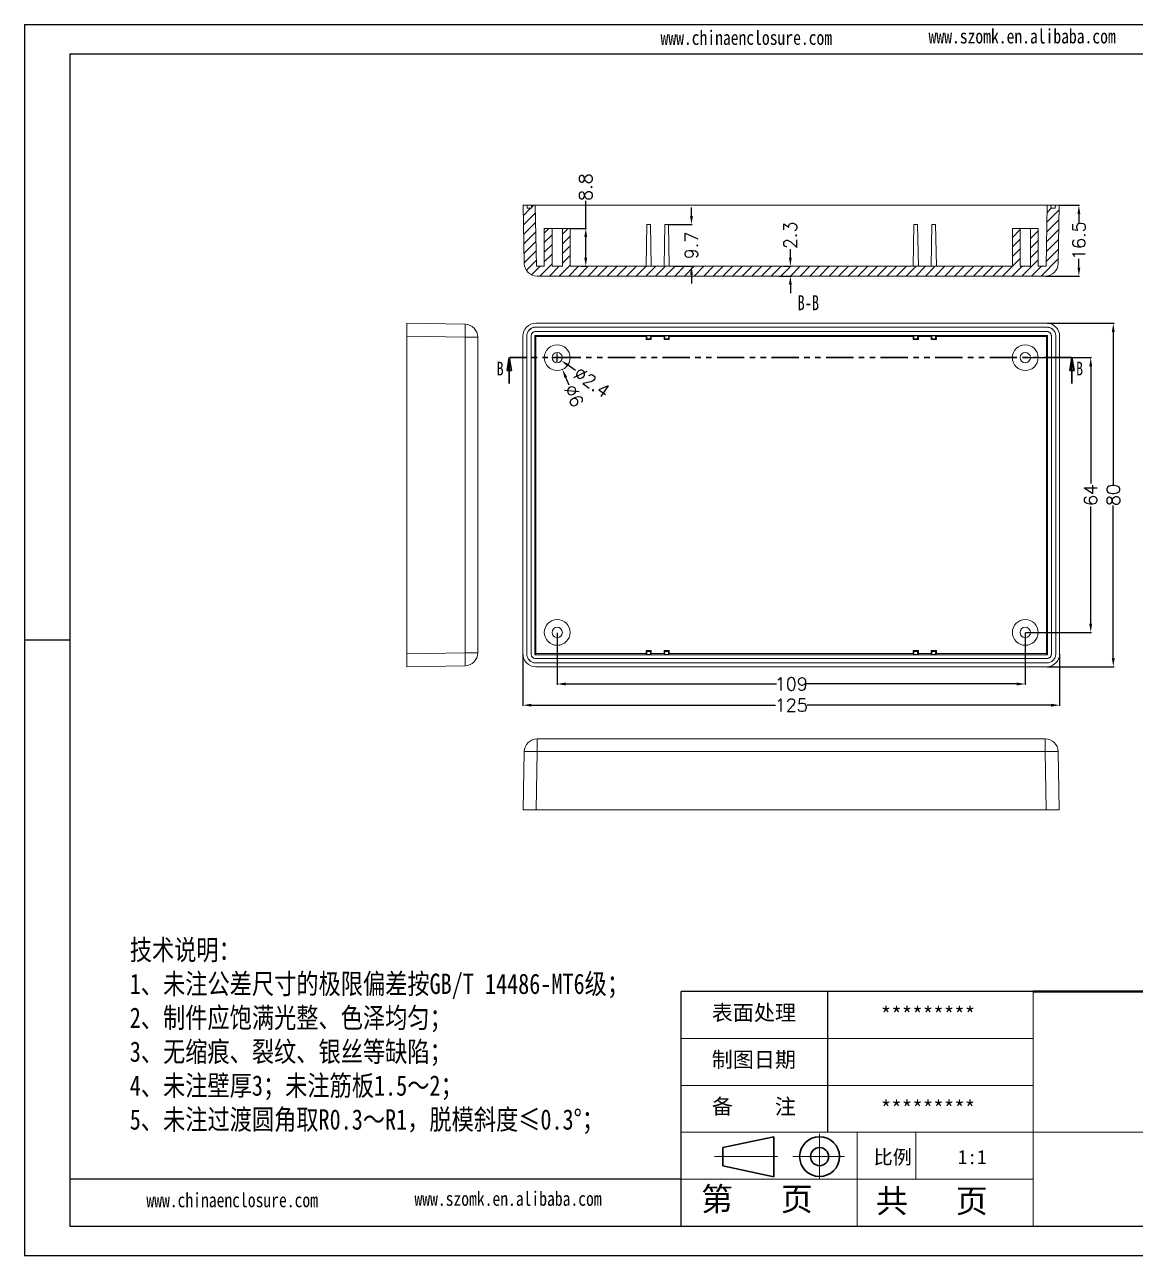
# Model space of a CAD drawing. Header units: inches. Extents: x 1464 to 2346, y 536 to 823.
# Drawn here: x 1463.8 to 1722.5, y 535.9 to 822.7 of the extents above; entities that cross this region are included whole.
import ezdxf

# ---------------------------------------------------------------- set-up
doc = ezdxf.new("R2010")
doc.units = ezdxf.units.IN
doc.linetypes.add('CENTER2', pattern=[28.575, 19.05, -3.175, 3.175, -3.175])
doc.linetypes.add('PHANTOM', pattern=[12.7, 6.35, -1.27, 1.27, -1.27, 1.27, -1.27])
doc.layers.add('文字', color=81, linetype='Continuous')
for name, color, linetype, lineweight in [('粗实线', 7, 'Continuous', 30), ('细实线', 3, 'Continuous', 9), ('细点划线', 2, 'CENTER2', 9)]:
    doc.layers.add(name, color=color, linetype=linetype, lineweight=lineweight)
doc.styles.add('SLDTEXTSTYLE0', font='TXT', dxfattribs={"width": 0.75})
doc.styles.add('SLDTEXTSTYLE3', font='TXT', dxfattribs={"width": 0.7})
doc.styles.get("Standard").update_dxf_attribs({"font": 'txt', "bigfont": 'gbcbig.shx'})
doc.styles.add('宋体', font='', dxfattribs={"width": 0.8, "height": 3.5})
doc.styles.get('宋体').set_extended_font_data('SimSun')
doc.dimstyles.new('3', dxfattribs={"dimtxt": 3, "dimasz": 2, "dimexe": 0.18, "dimexo": 0.0625, "dimgap": 0.2, "dimtad": 0, "dimzin": 12, "dimdsep": 46, "dimtxsty": 'Standard', "dimcen": 1, "dimclrd": 3, "dimclre": 3, "dimadec": 0, "dimazin": 0, "dimtfac": 1, "dimtofl": 0, "dimtmove": 0, "dimatfit": 3, "dimfxl": 0, "dimtolj": 1, "dimtzin": 0, "dimarcsym": 0})

# ---------------------------------------------------------------- blocks, each defined once
blk = doc.blocks.new('_CLOSED')
at = {"color": 0, "linetype": 'ByBlock', "lineweight": -2}
for p, q in [((-1, 0.166667), (0, 0)), ((-1, 0.166667), (-1, -0.166667)), ((0, 0), (-1, -0.166667)), ((0, 0), (-1, 0))]:
    blk.add_line(p, q, dxfattribs=at)
blk = doc.blocks.new('*D59')
at = {"color": 3, "lineweight": -2, "transparency": 16777216}
for p, q in [((1704.81, 780.57), (1709.51, 780.57)), ((1709.33, 778.57), (1709.33, 776.52)), ((1709.33, 766.07), (1709.33, 768.12)), ((1701.57, 764.07), (1709.51, 764.07))]:
    blk.add_line(p, q, dxfattribs=at)
at = {"color": 3, "transparency": 16777216}
for points in [[(1709, 778.57), (1709.66, 778.57), (1709.33, 780.57)], [(1709, 766.07), (1709.66, 766.07), (1709.33, 764.07)]]:
    blk.add_solid(points, dxfattribs=at)
at = {"layer": 'Defpoints', "color": 0, "transparency": 16777216}
for p in [(1704.75, 780.57), (1709.33, 780.57), (1701.51, 764.07)]:
    blk.add_point(p, dxfattribs=at)
at = {"color": 0, "transparency": 16777216, "insert": (1709.33, 772.32), "char_height": 3, "attachment_point": 5, "rotation": 90}
blk.add_mtext('\\A1;16.5', dxfattribs=at)
blk = doc.blocks.new('*D62')
at = {"color": 3, "lineweight": -2, "transparency": 16777216}
for p, q in [((1579.85, 676.01), (1579.85, 663.94)), ((1704.85, 676.01), (1704.85, 663.94)), ((1581.85, 664.12), (1638.65, 664.12)), ((1702.85, 664.12), (1646.05, 664.12))]:
    blk.add_line(p, q, dxfattribs=at)
at = {"color": 3, "transparency": 16777216}
for points in [[(1581.85, 664.45), (1581.85, 663.78), (1579.85, 664.12)], [(1702.85, 664.45), (1702.85, 663.78), (1704.85, 664.12)]]:
    blk.add_solid(points, dxfattribs=at)
at = {"layer": 'Defpoints', "color": 0, "transparency": 16777216}
for p in [(1579.85, 676.07), (1704.85, 676.07), (1704.85, 664.12)]:
    blk.add_point(p, dxfattribs=at)
at = {"color": 0, "transparency": 16777216, "insert": (1642.35, 664.12), "char_height": 3, "attachment_point": 5}
blk.add_mtext('\\A1;125', dxfattribs=at)
blk = doc.blocks.new('*D63')
at = {"color": 3, "lineweight": -2, "transparency": 16777216}
for p, q in [((1587.85, 681.01), (1587.85, 668.88)), ((1696.85, 681.01), (1696.85, 668.88)), ((1589.85, 669.06), (1638.9, 669.06)), ((1694.85, 669.06), (1645.8, 669.06))]:
    blk.add_line(p, q, dxfattribs=at)
at = {"color": 3, "transparency": 16777216}
for points in [[(1589.85, 669.39), (1589.85, 668.72), (1587.85, 669.06)], [(1694.85, 669.39), (1694.85, 668.72), (1696.85, 669.06)]]:
    blk.add_solid(points, dxfattribs=at)
at = {"layer": 'Defpoints', "color": 0, "transparency": 16777216}
for p in [(1587.85, 681.08), (1696.85, 681.08), (1696.85, 669.06)]:
    blk.add_point(p, dxfattribs=at)
at = {"color": 0, "transparency": 16777216, "insert": (1642.35, 669.06), "char_height": 3, "attachment_point": 5}
blk.add_mtext('\\A1;109', dxfattribs=at)
blk = doc.blocks.new('*D64')
at = {"color": 3, "lineweight": -2, "transparency": 16777216}
for p, q in [((1701.91, 753.08), (1717.52, 753.08)), ((1717.34, 751.08), (1717.34, 715.53)), ((1717.34, 675.08), (1717.34, 710.63)), ((1701.91, 673.08), (1717.52, 673.08))]:
    blk.add_line(p, q, dxfattribs=at)
at = {"color": 3, "transparency": 16777216}
for points in [[(1717, 751.08), (1717.67, 751.08), (1717.34, 753.08)], [(1717, 675.08), (1717.67, 675.08), (1717.34, 673.08)]]:
    blk.add_solid(points, dxfattribs=at)
at = {"layer": 'Defpoints', "color": 0, "transparency": 16777216}
for p in [(1701.85, 753.08), (1701.85, 673.08), (1717.34, 673.08)]:
    blk.add_point(p, dxfattribs=at)
at = {"color": 0, "transparency": 16777216, "insert": (1717.34, 713.08), "char_height": 3, "attachment_point": 5, "rotation": 90}
blk.add_mtext('\\A1;80', dxfattribs=at)
blk = doc.blocks.new('*D65')
at = {"color": 3, "lineweight": -2, "transparency": 16777216}
for p, q in [((1696.91, 745.08), (1712.27, 745.08)), ((1712.09, 743.08), (1712.09, 715.78)), ((1712.09, 683.08), (1712.09, 710.38)), ((1696.91, 681.08), (1712.27, 681.08))]:
    blk.add_line(p, q, dxfattribs=at)
at = {"color": 3, "transparency": 16777216}
for points in [[(1711.75, 743.08), (1712.42, 743.08), (1712.09, 745.08)], [(1711.75, 683.08), (1712.42, 683.08), (1712.09, 681.08)]]:
    blk.add_solid(points, dxfattribs=at)
at = {"layer": 'Defpoints', "color": 0, "transparency": 16777216}
for p in [(1696.85, 745.08), (1712.09, 745.08), (1696.85, 681.08)]:
    blk.add_point(p, dxfattribs=at)
at = {"color": 0, "transparency": 16777216, "insert": (1712.09, 713.08), "char_height": 3, "attachment_point": 5, "rotation": 90}
blk.add_mtext('\\A1;64', dxfattribs=at)
blk = doc.blocks.new('*D66')
at = {"color": 3, "lineweight": -2, "transparency": 16777216}
for p, q in [((1587.85, 744.08), (1587.85, 746.08)), ((1586.85, 745.08), (1588.85, 745.08)), ((1590.65, 738.66), (1589.85, 740.49))]:
    blk.add_line(p, q, dxfattribs=at)
at = {"color": 3, "transparency": 16777216}
blk.add_solid([(1590.15, 740.63), (1589.54, 740.36), (1589.05, 742.33)], dxfattribs=at)
at = {"layer": 'Defpoints', "color": 0, "transparency": 16777216}
for p in [(1586.64, 747.82), (1589.05, 742.33)]:
    blk.add_point(p, dxfattribs=at)
at = {"color": 0, "transparency": 16777216, "insert": (1591.73, 736.19), "char_height": 3, "attachment_point": 5, "rotation": 293.6139}
blk.add_mtext('\\A1;∅6', dxfattribs=at)
blk = doc.blocks.new('*D67')
at = {"color": 3, "lineweight": -2, "transparency": 16777216}
for p, q in [((1587.85, 744.08), (1587.85, 746.08)), ((1586.85, 745.08), (1588.85, 745.08)), ((1592.09, 742.07), (1590.46, 743.22))]:
    blk.add_line(p, q, dxfattribs=at)
at = {"color": 3, "transparency": 16777216}
blk.add_solid([(1590.65, 743.5), (1590.26, 742.95), (1588.82, 744.38)], dxfattribs=at)
at = {"layer": 'Defpoints', "color": 0, "transparency": 16777216}
for p in [(1586.87, 745.77), (1588.82, 744.38)]:
    blk.add_point(p, dxfattribs=at)
at = {"color": 0, "transparency": 16777216, "insert": (1595.92, 739.35), "char_height": 3, "attachment_point": 5, "rotation": 324.6527}
blk.add_mtext('\\A1;∅2.4', dxfattribs=at)
blk = doc.blocks.new('*D68')
at = {"color": 3, "lineweight": -2, "transparency": 16777216}
for p, q in [((1642.14, 768.37), (1642.14, 770.37)), ((1640.54, 766.37), (1642.32, 766.37)), ((1639.56, 764.07), (1642.32, 764.07)), ((1642.14, 762.07), (1642.14, 760.07))]:
    blk.add_line(p, q, dxfattribs=at)
at = {"color": 3, "transparency": 16777216}
for points in [[(1641.81, 768.37), (1642.47, 768.37), (1642.14, 766.37)], [(1641.81, 762.07), (1642.47, 762.07), (1642.14, 764.07)]]:
    blk.add_solid(points, dxfattribs=at)
at = {"layer": 'Defpoints', "color": 0, "transparency": 16777216}
for p in [(1640.48, 766.37), (1642.14, 766.37), (1639.5, 764.07)]:
    blk.add_point(p, dxfattribs=at)
at = {"color": 0, "transparency": 16777216, "insert": (1642.14, 773.57), "char_height": 3, "attachment_point": 5, "rotation": 90}
blk.add_mtext('\\A1;2.3', dxfattribs=at)
blk = doc.blocks.new('*D69')
at = {"color": 3, "lineweight": -2, "transparency": 16777216}
for p, q in [((1619.11, 778.07), (1619.11, 780.07)), ((1613.84, 776.07), (1619.29, 776.07)), ((1614.87, 766.37), (1619.29, 766.37)), ((1619.11, 764.37), (1619.11, 762.37))]:
    blk.add_line(p, q, dxfattribs=at)
at = {"color": 3, "transparency": 16777216}
for points in [[(1618.78, 778.07), (1619.45, 778.07), (1619.11, 776.07)], [(1618.78, 764.37), (1619.45, 764.37), (1619.11, 766.37)]]:
    blk.add_solid(points, dxfattribs=at)
at = {"layer": 'Defpoints', "color": 0, "transparency": 16777216}
for p in [(1613.78, 776.07), (1619.11, 776.07), (1614.81, 766.37)]:
    blk.add_point(p, dxfattribs=at)
at = {"color": 0, "transparency": 16777216, "insert": (1619.11, 771.22), "char_height": 3, "attachment_point": 5, "rotation": 90}
blk.add_mtext('\\A1;9.7', dxfattribs=at)
blk = doc.blocks.new('*D70')
at = {"color": 3, "lineweight": -2, "transparency": 16777216}
for p, q in [((1594.49, 775.17), (1594.49, 781.61)), ((1590.91, 775.17), (1594.67, 775.17)), ((1594.49, 768.37), (1594.49, 773.17)), ((1593.4, 766.37), (1594.67, 766.37))]:
    blk.add_line(p, q, dxfattribs=at)
at = {"color": 3, "transparency": 16777216}
for points in [[(1594.15, 773.17), (1594.82, 773.17), (1594.49, 775.17)], [(1594.15, 768.37), (1594.82, 768.37), (1594.49, 766.37)]]:
    blk.add_solid(points, dxfattribs=at)
at = {"layer": 'Defpoints', "color": 0, "transparency": 16777216}
for p in [(1590.85, 775.17), (1593.34, 766.37), (1594.49, 766.37)]:
    blk.add_point(p, dxfattribs=at)
at = {"color": 0, "transparency": 16777216, "insert": (1594.49, 784.81), "char_height": 3, "attachment_point": 5, "rotation": 90}
blk.add_mtext('\\A1;8.8', dxfattribs=at)

msp = doc.modelspace()

# ---------------------------------------------------------------- hatches: boundary and pattern name
at = {"linetype": 'Continuous', "lineweight": 0}
h = msp.add_hatch(dxfattribs=at)
h.set_pattern_fill('ANSI31', color=4, scale=0.5, style=0)
h.set_pattern_definition([(45, (0, -2.514), (-1.122532, 1.122532), [])])
edge = h.paths.add_edge_path(flags=0)
edge.add_line((1693.845, 775.173), (1693.845, 766.373))
edge.add_line((1693.845, 766.373), (1590.845, 766.373))
edge.add_line((1590.845, 766.373), (1590.845, 775.173))
edge.add_line((1590.845, 775.173), (1589.045, 775.173))
edge.add_line((1589.045, 775.173), (1589.045, 766.373))
edge.add_line((1589.045, 766.373), (1586.645, 766.373))
edge.add_line((1586.645, 766.373), (1586.645, 775.173))
edge.add_line((1586.645, 775.173), (1584.845, 775.173))
edge.add_line((1584.845, 775.173), (1584.845, 766.373))
edge.add_line((1584.845, 766.373), (1582.994, 766.373))
edge.add_line((1582.994, 766.373), (1582.746, 780.573))
edge.add_line((1582.746, 780.573), (1581.858, 780.573))
edge.add_line((1581.858, 780.573), (1581.846, 779.873))
edge.add_line((1581.846, 779.873), (1580.846, 779.873))
edge.add_line((1580.846, 779.873), (1580.834, 780.573))
edge.add_line((1580.834, 780.573), (1579.945, 780.573))
edge.add_line((1579.945, 780.573), (1580.182, 767.02))
edge.add_arc((1583.182, 767.073), 3, 181, 270)
edge.add_line((1583.182, 764.073), (1701.509, 764.073))
edge.add_arc((1701.509, 767.073), 3, 270, 359)
edge.add_line((1704.509, 767.02), (1704.745, 780.573))
edge.add_line((1704.745, 780.573), (1703.857, 780.573))
edge.add_line((1703.857, 780.573), (1703.845, 779.873))
edge.add_line((1703.845, 779.873), (1702.845, 779.873))
edge.add_line((1702.845, 779.873), (1702.833, 780.573))
edge.add_line((1702.833, 780.573), (1701.945, 780.573))
edge.add_line((1701.945, 780.573), (1701.697, 766.373))
edge.add_line((1701.697, 766.373), (1699.845, 766.373))
edge.add_line((1699.845, 766.373), (1699.845, 775.173))
edge.add_line((1699.845, 775.173), (1698.045, 775.173))
edge.add_line((1698.045, 775.173), (1698.045, 766.373))
edge.add_line((1698.045, 766.373), (1695.645, 766.373))
edge.add_line((1695.645, 766.373), (1695.645, 775.173))
edge.add_line((1695.645, 775.173), (1693.845, 775.173))

# ---------------------------------------------------------------- linework, layer by layer
for p, q in [((1463.818, 822.657), (1869.305, 822.657)), ((1463.818, 822.657), (1463.818, 535.949)), ((1474.31, 815.831), (1862.479, 815.831)), ((1474.31, 815.831), (1474.31, 542.775)), ((1474.31, 679.303), (1463.818, 679.303)), ((1463.818, 668.684), (1463.818, 535.949)), ((1698.646, 597.387), (1616.729, 597.387)), ((1616.729, 542.775), (1616.729, 597.387)), ((1650.861, 564.62), (1650.861, 597.387)), ((1616.729, 553.698), (1474.31, 553.698)), ((1474.31, 542.775), (1862.479, 542.775)), ((1463.818, 535.949), (1869.305, 535.949)), ((1463.818, 535.949), (1651.543, 535.949))]:
    msp.add_line(p, q)
at = {"color": 7, "linetype": 'Continuous', "lineweight": 15}
for p, q in [((1580.834, 780.573), (1579.945, 780.573)), ((1580.182, 767.02), (1579.945, 780.573)), ((1580.834, 780.573), (1580.846, 779.873)), ((1580.846, 779.873), (1581.846, 779.873)), ((1581.846, 779.873), (1581.858, 780.573)), ((1582.746, 780.573), (1581.858, 780.573)), ((1582.994, 766.373), (1582.746, 780.573)), ((1701.945, 780.573), (1582.746, 780.573)), ((1701.945, 780.573), (1701.697, 766.373)), ((1702.833, 780.573), (1701.945, 780.573)), ((1702.833, 780.573), (1702.845, 779.873)), ((1702.845, 779.873), (1703.845, 779.873)), ((1703.845, 779.873), (1703.857, 780.573)), ((1704.745, 780.573), (1703.857, 780.573)), ((1704.745, 780.573), (1704.509, 767.02)), ((1584.845, 766.373), (1584.845, 775.173)), ((1584.845, 775.173), (1586.645, 775.173)), ((1586.645, 766.373), (1586.645, 775.173)), ((1586.645, 775.173), (1589.045, 775.173)), ((1589.045, 775.173), (1589.045, 766.373)), ((1589.045, 775.173), (1590.845, 775.173)), ((1590.845, 775.173), (1590.845, 766.373)), ((1608.545, 766.373), (1608.715, 776.073)), ((1609.576, 776.073), (1608.715, 776.073)), ((1609.576, 776.073), (1609.745, 766.373)), ((1612.745, 766.373), (1612.915, 776.073)), ((1613.776, 776.073), (1612.915, 776.073)), ((1613.776, 776.073), (1613.945, 766.373)), ((1670.745, 766.373), (1670.915, 776.073)), ((1671.776, 776.073), (1670.915, 776.073)), ((1671.776, 776.073), (1671.945, 766.373)), ((1674.945, 766.373), (1675.115, 776.073)), ((1675.976, 776.073), (1675.115, 776.073)), ((1675.976, 776.073), (1676.145, 766.373)), ((1693.845, 775.173), (1695.645, 775.173)), ((1693.845, 766.373), (1693.845, 775.173)), ((1695.645, 766.373), (1695.645, 775.173)), ((1695.645, 775.173), (1698.045, 775.173)), ((1698.045, 775.173), (1698.045, 766.373)), ((1698.045, 775.173), (1699.845, 775.173)), ((1699.845, 775.173), (1699.845, 766.373)), ((1584.845, 766.373), (1582.994, 766.373)), ((1589.045, 766.373), (1586.645, 766.373)), ((1693.845, 766.373), (1590.845, 766.373)), ((1698.045, 766.373), (1695.645, 766.373)), ((1701.697, 766.373), (1699.845, 766.373)), ((1701.509, 764.073), (1583.182, 764.073)), ((1552.839, 753.075), (1552.839, 750.076)), ((1552.839, 753.075), (1566.392, 752.838)), ((1582.845, 753.075), (1701.846, 753.075)), ((1701.845, 752.187), (1582.846, 752.187)), ((1582.846, 752.187), (1582.846, 752.175)), ((1582.846, 752.175), (1701.845, 752.175)), ((1701.845, 752.175), (1701.845, 752.187)), ((1566.392, 749.839), (1552.839, 750.076)), ((1552.839, 750.076), (1552.839, 676.075)), ((1566.392, 749.839), (1566.392, 676.311)), ((1569.339, 749.839), (1566.392, 749.839)), ((1569.339, 749.839), (1569.339, 676.311)), ((1579.845, 676.075), (1579.845, 750.076)), ((1580.734, 750.075), (1580.734, 676.075)), ((1580.746, 750.075), (1580.734, 750.075)), ((1580.746, 676.075), (1580.746, 750.075)), ((1581.758, 750.075), (1581.746, 750.075)), ((1581.746, 676.075), (1581.746, 750.075)), ((1581.758, 676.075), (1581.758, 750.075)), ((1582.646, 750.275), (1582.894, 750.027)), ((1702.045, 750.275), (1582.646, 750.275)), ((1582.646, 750.275), (1582.646, 675.875)), ((1582.846, 751.175), (1582.846, 751.162)), ((1582.846, 751.175), (1701.845, 751.175)), ((1582.846, 751.162), (1701.845, 751.162)), ((1608.545, 750.027), (1582.894, 750.027)), ((1582.894, 750.027), (1582.894, 676.123)), ((1608.715, 750.196), (1608.545, 750.027)), ((1608.545, 750.027), (1608.545, 749.327)), ((1608.545, 749.327), (1608.715, 749.496)), ((1608.545, 749.327), (1609.745, 749.327)), ((1609.576, 750.196), (1608.715, 750.196)), ((1608.715, 749.496), (1608.715, 750.196)), ((1609.576, 749.496), (1608.715, 749.496)), ((1609.745, 750.027), (1609.576, 750.196)), ((1609.576, 750.196), (1609.576, 749.496)), ((1609.576, 749.496), (1609.745, 749.327)), ((1612.745, 750.027), (1609.745, 750.027)), ((1609.745, 749.327), (1609.745, 750.027)), ((1612.915, 750.196), (1612.745, 750.027)), ((1612.745, 750.027), (1612.745, 749.327)), ((1612.745, 749.327), (1612.915, 749.496)), ((1612.745, 749.327), (1613.945, 749.327)), ((1613.776, 750.196), (1612.915, 750.196)), ((1612.915, 749.496), (1612.915, 750.196)), ((1613.776, 749.496), (1612.915, 749.496)), ((1613.945, 750.027), (1613.776, 750.196)), ((1613.776, 750.196), (1613.776, 749.496)), ((1613.776, 749.496), (1613.945, 749.327)), ((1670.745, 750.027), (1613.945, 750.027)), ((1613.945, 749.327), (1613.945, 750.027)), ((1670.915, 750.196), (1670.745, 750.027)), ((1670.745, 750.027), (1670.745, 749.327)), ((1670.745, 749.327), (1670.915, 749.496)), ((1670.745, 749.327), (1671.945, 749.327)), ((1671.776, 750.196), (1670.915, 750.196)), ((1670.915, 749.496), (1670.915, 750.196)), ((1671.776, 749.496), (1670.915, 749.496)), ((1671.945, 750.027), (1671.776, 750.196)), ((1671.776, 750.196), (1671.776, 749.496)), ((1671.776, 749.496), (1671.945, 749.327)), ((1674.945, 750.027), (1671.945, 750.027)), ((1671.945, 749.327), (1671.945, 750.027)), ((1675.115, 750.196), (1674.945, 750.027)), ((1674.945, 750.027), (1674.945, 749.327)), ((1674.945, 749.327), (1675.115, 749.496)), ((1674.945, 749.327), (1676.145, 749.327)), ((1675.976, 750.196), (1675.115, 750.196)), ((1675.115, 749.496), (1675.115, 750.196)), ((1675.976, 749.496), (1675.115, 749.496)), ((1676.145, 750.027), (1675.976, 750.196)), ((1675.976, 750.196), (1675.976, 749.496)), ((1675.976, 749.496), (1676.145, 749.327)), ((1701.797, 750.027), (1676.145, 750.027)), ((1676.145, 749.327), (1676.145, 750.027)), ((1702.045, 750.275), (1701.797, 750.027)), ((1701.797, 676.123), (1701.797, 750.027)), ((1701.845, 751.162), (1701.845, 751.175)), ((1702.045, 675.875), (1702.045, 750.275)), ((1702.933, 750.075), (1702.933, 676.225)), ((1702.945, 750.075), (1702.933, 750.075)), ((1702.945, 750.075), (1702.945, 676.075)), ((1703.945, 750.075), (1703.957, 750.075)), ((1703.945, 750.075), (1703.945, 676.075)), ((1703.957, 676.075), (1703.957, 750.075)), ((1704.845, 750.076), (1704.845, 676.075)), ((1608.545, 676.823), (1608.545, 676.123)), ((1608.715, 676.654), (1608.545, 676.823)), ((1609.745, 676.823), (1608.545, 676.823)), ((1608.715, 676.654), (1609.576, 676.654)), ((1608.715, 675.954), (1608.715, 676.654)), ((1609.745, 676.823), (1609.576, 676.654)), ((1609.576, 676.654), (1609.576, 675.954)), ((1609.745, 676.123), (1609.745, 676.823)), ((1612.745, 676.823), (1612.745, 676.123)), ((1612.915, 676.654), (1612.745, 676.823)), ((1613.945, 676.823), (1612.745, 676.823)), ((1612.915, 676.654), (1613.776, 676.654)), ((1612.915, 675.954), (1612.915, 676.654)), ((1613.945, 676.823), (1613.776, 676.654)), ((1613.776, 676.654), (1613.776, 675.954)), ((1613.945, 676.123), (1613.945, 676.823)), ((1670.745, 676.823), (1670.745, 676.123)), ((1670.915, 676.654), (1670.745, 676.823)), ((1671.945, 676.823), (1670.745, 676.823)), ((1670.915, 676.654), (1671.776, 676.654)), ((1670.915, 675.954), (1670.915, 676.654)), ((1671.945, 676.823), (1671.776, 676.654)), ((1671.776, 676.654), (1671.776, 675.954)), ((1671.945, 676.123), (1671.945, 676.823)), ((1674.945, 676.823), (1674.945, 676.123)), ((1675.115, 676.654), (1674.945, 676.823)), ((1676.145, 676.823), (1674.945, 676.823)), ((1675.115, 676.654), (1675.976, 676.654)), ((1675.115, 675.954), (1675.115, 676.654)), ((1676.145, 676.823), (1675.976, 676.654)), ((1675.976, 676.654), (1675.976, 675.954)), ((1676.145, 676.123), (1676.145, 676.823)), ((1552.839, 676.075), (1566.392, 676.311)), ((1552.839, 676.075), (1552.839, 673.075)), ((1566.392, 676.311), (1569.339, 676.311)), ((1580.746, 676.075), (1580.734, 676.075)), ((1581.746, 676.075), (1581.758, 676.075)), ((1582.894, 676.123), (1582.646, 675.875)), ((1582.646, 675.875), (1702.045, 675.875)), ((1701.845, 674.988), (1582.846, 674.988)), ((1582.846, 674.988), (1582.846, 674.975)), ((1701.845, 674.975), (1582.846, 674.975)), ((1582.846, 673.975), (1582.846, 673.963)), ((1701.845, 673.975), (1582.846, 673.975)), ((1582.846, 673.963), (1701.845, 673.963)), ((1582.894, 676.123), (1608.545, 676.123)), ((1608.545, 676.123), (1608.715, 675.954)), ((1608.715, 675.954), (1609.576, 675.954)), ((1609.576, 675.954), (1609.745, 676.123)), ((1609.745, 676.123), (1612.745, 676.123)), ((1612.745, 676.123), (1612.915, 675.954)), ((1612.915, 675.954), (1613.776, 675.954)), ((1613.776, 675.954), (1613.945, 676.123)), ((1613.945, 676.123), (1670.745, 676.123)), ((1670.745, 676.123), (1670.915, 675.954)), ((1670.915, 675.954), (1671.776, 675.954)), ((1671.776, 675.954), (1671.945, 676.123)), ((1671.945, 676.123), (1674.945, 676.123)), ((1674.945, 676.123), (1675.115, 675.954)), ((1675.115, 675.954), (1675.976, 675.954)), ((1675.976, 675.954), (1676.145, 676.123)), ((1676.145, 676.123), (1701.797, 676.123)), ((1702.045, 675.875), (1701.797, 676.123)), ((1701.845, 674.975), (1701.845, 674.988)), ((1701.845, 673.963), (1701.845, 673.975)), ((1702.945, 676.075), (1702.933, 676.075)), ((1703.945, 676.075), (1703.957, 676.075)), ((1566.392, 673.312), (1552.839, 673.075)), ((1701.846, 673.075), (1582.845, 673.075)), ((1583.182, 656.255), (1583.182, 653.307)), ((1583.182, 656.255), (1701.509, 656.255)), ((1701.509, 653.307), (1701.509, 656.255)), ((1579.945, 639.755), (1580.182, 653.307)), ((1583.182, 653.307), (1582.945, 639.755)), ((1583.182, 653.307), (1701.509, 653.307)), ((1701.746, 639.755), (1701.509, 653.307)), ((1704.509, 653.307), (1704.745, 639.755)), ((1579.945, 639.755), (1582.945, 639.755)), ((1582.945, 639.755), (1701.746, 639.755)), ((1701.746, 639.755), (1704.745, 639.755))]:
    msp.add_line(p, q, dxfattribs=at)
at = {"color": 7, "linetype": 'Continuous', "lineweight": 30}
for p, q in [((1576.68, 739.075), (1576.68, 745.075)), ((1707.713, 739.075), (1707.713, 745.075))]:
    msp.add_line(p, q, dxfattribs=at)
at = {"color": 1, "linetype": 'PHANTOM', "lineweight": 30}
msp.add_line((1707.613, 745.075), (1576.78, 745.075), dxfattribs=at)
at = {"color": 7, "linetype": 'Continuous', "lineweight": 15}
for centre, radius in [((1587.845, 745.075), 3), ((1587.845, 745.075), 1.2), ((1696.845, 745.075), 3), ((1696.845, 745.075), 1.2), ((1587.845, 681.075), 3), ((1696.845, 681.075), 3), ((1587.845, 681.075), 1.2), ((1696.845, 681.075), 1.2)]:
    msp.add_circle(centre, radius, dxfattribs=at)
for centre, radius, start, end in [((1583.182, 767.073), 3, 181, 270), ((1701.509, 767.073), 3, 270, 359), ((1523.409, 751.339), 43.009, 358.00162, 1.99838), ((1566.339, 749.839), 3, 0, 89), ((1523.409, 674.811), 43.009, 358.00162, 1.99838), ((1566.339, 676.311), 3, 271, 0), ((1583.182, 653.255), 3, 90, 179), ((1701.509, 653.255), 3, 1, 90), ((1581.682, 610.324), 43.009, 88.00162, 91.99838), ((1703.009, 610.324), 43.009, 88.00162, 91.99838)]:
    msp.add_arc(centre, radius, start, end, dxfattribs=at)
for centre, major_axis in [((1582.846, 750.075), (-2.122, 2.122)), ((1701.845, 750.075), (2.122, 2.122)), ((1582.846, 676.076), (-2.122, -2.122)), ((1701.845, 676.076), (2.122, -2.122))]:
    msp.add_ellipse(centre, major_axis=major_axis, ratio=0.9996955, start_param=5.4979394, end_param=7.0684312, dxfattribs=at)
for points, knots in [([(1581.815, 780.573), (1581.75, 780.573), (1581.474, 780.573), (1581.128, 780.573), (1580.869, 780.573), (1580.844, 780.573), (1580.834, 780.573)], [0, 0, 0, 0, 0.103481, 0.4403543, 0.7781033, 1, 1, 1, 1]), ([(1703.857, 780.573), (1703.833, 780.573), (1703.786, 780.573), (1703.432, 780.573), (1703.06, 780.573), (1702.876, 780.573)], [0, 0, 0, 0, 0.3355853, 0.6715891, 1, 1, 1, 1]), ([(1582.846, 752.187), (1582.568, 752.187), (1582.29, 752.131), (1581.909, 751.973), (1581.786, 751.907), (1581.555, 751.753), (1581.449, 751.665), (1581.254, 751.47), (1581.165, 751.362), (1581.012, 751.132), (1580.947, 751.011), (1580.841, 750.755), (1580.801, 750.621), (1580.747, 750.351), (1580.734, 750.214), (1580.734, 750.075)], [0, 0, 0, 0, 0.25, 0.25, 0.375, 0.375, 0.5, 0.5, 0.625, 0.625, 0.75, 0.75, 0.875, 0.875, 1, 1, 1, 1]), ([(1582.846, 752.175), (1582.57, 752.175), (1582.293, 752.119), (1581.914, 751.962), (1581.792, 751.896), (1581.563, 751.743), (1581.457, 751.656), (1581.264, 751.462), (1581.175, 751.354), (1581.023, 751.126), (1580.958, 751.005), (1580.853, 750.751), (1580.813, 750.618), (1580.759, 750.35), (1580.746, 750.213), (1580.746, 750.075)], [0, 0, 0, 0, 0.25, 0.25, 0.375, 0.375, 0.5, 0.5, 0.625, 0.625, 0.75, 0.75, 0.875, 0.875, 1, 1, 1, 1]), ([(1703.957, 750.075), (1703.957, 750.214), (1703.944, 750.351), (1703.89, 750.621), (1703.849, 750.755), (1703.744, 751.011), (1703.679, 751.132), (1703.526, 751.362), (1703.436, 751.47), (1703.242, 751.665), (1703.136, 751.753), (1702.905, 751.907), (1702.782, 751.973), (1702.401, 752.131), (1702.123, 752.187), (1701.845, 752.187)], [0, 0, 0, 0, 0.125, 0.125, 0.25, 0.25, 0.375, 0.375, 0.5, 0.5, 0.625, 0.625, 0.75, 0.75, 1, 1, 1, 1]), ([(1701.845, 752.175), (1702.121, 752.175), (1702.398, 752.119), (1702.777, 751.962), (1702.899, 751.896), (1703.128, 751.743), (1703.234, 751.656), (1703.427, 751.462), (1703.516, 751.354), (1703.668, 751.126), (1703.733, 751.005), (1703.838, 750.751), (1703.878, 750.618), (1703.931, 750.35), (1703.945, 750.213), (1703.945, 750.075)], [0, 0, 0, 0, 0.25, 0.25, 0.375, 0.375, 0.5, 0.5, 0.625, 0.625, 0.75, 0.75, 0.875, 0.875, 1, 1, 1, 1]), ([(1581.746, 750.075), (1581.746, 750.219), (1581.774, 750.362), (1581.857, 750.562), (1581.891, 750.625), (1581.971, 750.745), (1582.017, 750.801), (1582.118, 750.903), (1582.174, 750.948), (1582.294, 751.029), (1582.358, 751.063), (1582.556, 751.145), (1582.701, 751.175), (1582.846, 751.175)], [0, 0, 0, 0, 0.25, 0.25, 0.375, 0.375, 0.5, 0.5, 0.625, 0.625, 0.75, 0.75, 1, 1, 1, 1]), ([(1581.758, 750.075), (1581.758, 750.217), (1581.786, 750.359), (1581.868, 750.557), (1581.902, 750.619), (1581.98, 750.737), (1582.026, 750.793), (1582.127, 750.894), (1582.181, 750.939), (1582.3, 751.018), (1582.363, 751.052), (1582.559, 751.134), (1582.703, 751.162), (1582.846, 751.162)], [0, 0, 0, 0, 0.25, 0.25, 0.375, 0.375, 0.5, 0.5, 0.625, 0.625, 0.75, 0.75, 1, 1, 1, 1]), ([(1701.845, 751.175), (1701.99, 751.175), (1702.135, 751.145), (1702.333, 751.063), (1702.397, 751.029), (1702.517, 750.948), (1702.572, 750.903), (1702.674, 750.801), (1702.72, 750.745), (1702.8, 750.625), (1702.834, 750.562), (1702.916, 750.362), (1702.945, 750.219), (1702.945, 750.075)], [0, 0, 0, 0, 0.25, 0.25, 0.375, 0.375, 0.5, 0.5, 0.625, 0.625, 0.75, 0.75, 1, 1, 1, 1]), ([(1702.933, 750.075), (1702.933, 750.217), (1702.905, 750.359), (1702.823, 750.557), (1702.789, 750.619), (1702.711, 750.737), (1702.665, 750.793), (1702.564, 750.894), (1702.51, 750.939), (1702.391, 751.018), (1702.328, 751.052), (1702.131, 751.134), (1701.988, 751.162), (1701.845, 751.162)], [0, 0, 0, 0, 0.25, 0.25, 0.375, 0.375, 0.5, 0.5, 0.625, 0.625, 0.75, 0.75, 1, 1, 1, 1]), ([(1580.734, 676.075), (1580.734, 675.936), (1580.747, 675.799), (1580.801, 675.529), (1580.841, 675.395), (1580.947, 675.139), (1581.012, 675.018), (1581.165, 674.789), (1581.254, 674.68), (1581.449, 674.485), (1581.555, 674.398), (1581.786, 674.243), (1581.909, 674.177), (1582.29, 674.019), (1582.568, 673.963), (1582.846, 673.963)], [0, 0, 0, 0, 0.125, 0.125, 0.25, 0.25, 0.375, 0.375, 0.5, 0.5, 0.625, 0.625, 0.75, 0.75, 1, 1, 1, 1]), ([(1582.846, 673.975), (1582.57, 673.975), (1582.293, 674.031), (1581.914, 674.188), (1581.792, 674.254), (1581.563, 674.407), (1581.457, 674.494), (1581.264, 674.688), (1581.175, 674.796), (1581.023, 675.024), (1580.958, 675.145), (1580.853, 675.399), (1580.813, 675.532), (1580.759, 675.8), (1580.746, 675.937), (1580.746, 676.075)], [0, 0, 0, 0, 0.25, 0.25, 0.375, 0.375, 0.5, 0.5, 0.625, 0.625, 0.75, 0.75, 0.875, 0.875, 1, 1, 1, 1]), ([(1582.846, 674.975), (1582.701, 674.975), (1582.556, 675.005), (1582.358, 675.087), (1582.294, 675.121), (1582.174, 675.202), (1582.118, 675.247), (1582.017, 675.349), (1581.971, 675.405), (1581.891, 675.525), (1581.857, 675.588), (1581.774, 675.788), (1581.746, 675.932), (1581.746, 676.075)], [0, 0, 0, 0, 0.25, 0.25, 0.375, 0.375, 0.5, 0.5, 0.625, 0.625, 0.75, 0.75, 1, 1, 1, 1]), ([(1581.758, 676.075), (1581.758, 675.933), (1581.786, 675.791), (1581.868, 675.593), (1581.902, 675.531), (1581.98, 675.413), (1582.026, 675.357), (1582.127, 675.256), (1582.181, 675.211), (1582.3, 675.132), (1582.363, 675.098), (1582.559, 675.017), (1582.703, 674.988), (1582.846, 674.988)], [0, 0, 0, 0, 0.25, 0.25, 0.375, 0.375, 0.5, 0.5, 0.625, 0.625, 0.75, 0.75, 1, 1, 1, 1]), ([(1702.933, 676.075), (1702.933, 675.933), (1702.905, 675.791), (1702.823, 675.593), (1702.789, 675.531), (1702.711, 675.413), (1702.665, 675.357), (1702.564, 675.256), (1702.51, 675.211), (1702.391, 675.132), (1702.328, 675.098), (1702.131, 675.017), (1701.988, 674.988), (1701.845, 674.988)], [0, 0, 0, 0, 0.25, 0.25, 0.375, 0.375, 0.5, 0.5, 0.625, 0.625, 0.75, 0.75, 1, 1, 1, 1]), ([(1702.945, 676.075), (1702.945, 675.932), (1702.916, 675.788), (1702.834, 675.588), (1702.8, 675.525), (1702.72, 675.405), (1702.674, 675.349), (1702.572, 675.247), (1702.517, 675.202), (1702.397, 675.121), (1702.333, 675.087), (1702.135, 675.005), (1701.99, 674.975), (1701.845, 674.975)], [0, 0, 0, 0, 0.25, 0.25, 0.375, 0.375, 0.5, 0.5, 0.625, 0.625, 0.75, 0.75, 1, 1, 1, 1]), ([(1701.845, 673.963), (1702.123, 673.963), (1702.401, 674.019), (1702.782, 674.177), (1702.905, 674.243), (1703.136, 674.398), (1703.242, 674.485), (1703.436, 674.68), (1703.526, 674.789), (1703.679, 675.018), (1703.744, 675.139), (1703.849, 675.395), (1703.89, 675.529), (1703.944, 675.799), (1703.957, 675.936), (1703.957, 676.075)], [0, 0, 0, 0, 0.25, 0.25, 0.375, 0.375, 0.5, 0.5, 0.625, 0.625, 0.75, 0.75, 0.875, 0.875, 1, 1, 1, 1]), ([(1701.845, 673.975), (1702.121, 673.975), (1702.398, 674.031), (1702.777, 674.188), (1702.899, 674.254), (1703.128, 674.407), (1703.234, 674.494), (1703.427, 674.688), (1703.516, 674.796), (1703.668, 675.024), (1703.733, 675.145), (1703.838, 675.399), (1703.878, 675.532), (1703.931, 675.8), (1703.945, 675.937), (1703.945, 676.075)], [0, 0, 0, 0, 0.25, 0.25, 0.375, 0.375, 0.5, 0.5, 0.625, 0.625, 0.75, 0.75, 0.875, 0.875, 1, 1, 1, 1])]:
    msp.add_open_spline(points, degree=3, knots=knots, dxfattribs=at)
at = {"layer": '粗实线', "color": 7, "lineweight": 40}
msp.add_line((1862.479, 597.387), (1698.646, 597.387), dxfattribs=at)
at = {"layer": '粗实线', "color": 7}
for p, q in [((1638.315, 563.598), (1626.381, 561.069)), ((1638.315, 563.598), (1638.315, 554.245)), ((1626.381, 561.069), (1626.381, 556.848)), ((1626.381, 556.848), (1638.315, 554.245))]:
    msp.add_line(p, q, dxfattribs=at)
for radius in [4.64, 2.11]:
    msp.add_circle((1648.937, 558.958), radius, dxfattribs=at)
at = {"layer": '细实线', "color": 7}
for p, q in [((1698.646, 597.387), (1698.646, 542.775)), ((1698.646, 586.464), (1616.729, 586.464)), ((1698.646, 575.542), (1616.729, 575.542)), ((1862.479, 564.62), (1616.729, 564.62)), ((1657.687, 564.62), (1657.687, 542.775)), ((1671.34, 564.62), (1671.34, 553.698)), ((1698.646, 553.698), (1616.729, 553.698))]:
    msp.add_line(p, q, dxfattribs=at)
at = {"layer": '细点划线', "color": 7}
for p, q in [((1648.937, 564.299), (1648.937, 553.698)), ((1624.478, 558.958), (1639.229, 558.958)), ((1642.731, 558.958), (1654.723, 558.958))]:
    msp.add_line(p, q, dxfattribs=at)

# ---------------------------------------------------------------- block references
at = {"color": 7, "linetype": 'Continuous', "lineweight": 30, "xscale": 3, "yscale": 3, "zscale": 0.5, "rotation": 90}
for p in [(1576.68, 745.075), (1707.713, 745.075)]:
    msp.add_blockref('_CLOSED', p, dxfattribs=at)

# ---------------------------------------------------------------- texts
at = {"color": 0, "linetype": 'Continuous', "lineweight": 0, "insert": (1646.322, 759.625), "char_height": 3.5, "attachment_point": 2, "style": 'SLDTEXTSTYLE3'}
msp.add_mtext('B-B', dxfattribs=at)
at = {"color": 7, "linetype": 'Continuous', "char_height": 3.175, "attachment_point": 1, "style": 'SLDTEXTSTYLE0'}
for insert in [(1573.749, 744.115), (1708.685, 744.115)]:
    msp.add_mtext('B', dxfattribs=dict(at, insert=insert))
at = {"char_height": 3.59196, "width": 2041.49026, "attachment_point": 1}
for s, insert in [('{\\fSimHei|b0|i0|c134|p49;表面处理}', (1623.852, 594.287)), ('{\\fSimHei|b0|i0|c134|p49;*********}', (1663.194, 593.825)), ('{\\fSimHei|b0|i0|c134|p49;制图日期}', (1623.852, 583.365)), ('{\\fSimHei|b0|i0|c134|p49;备    注}', (1623.852, 572.442)), ('{\\fSimHei|b0|i0|c134|p49;*********}', (1663.194, 571.981))]:
    msp.add_mtext(s, dxfattribs=dict(at, insert=insert))
at = {"layer": '文字', "color": 0, "attachment_point": 1, "style": '宋体'}
for s, insert, char_height, width in [('www.chinaenclosure.com', (1611.906, 821.281), 3.33735, 58.63397), ('www.szomk.en.alibaba.com', (1674.328, 821.612), 3.33735, 58.63397), ('{\\H1.111x;技术说明：\\P1、未注公差尺寸的极限偏差按GB/T 14486-MT6级；\\P2、制件应饱满光整、色泽均匀；\\P3、无缩痕、裂纹、银丝等缺陷；\\P4、未注壁厚3；未注筋板1.5～2；\\P5、未注过渡圆角取R0.3～R1，脱模斜度≤0.3%%D；}', (1488.299, 609.491), 4.26649, 155.40002), ('www.chinaenclosure.com', (1492.179, 550.502), 3.33735, 58.63397), ('www.szomk.en.alibaba.com', (1554.602, 550.832), 3.33735, 58.63397)]:
    msp.add_mtext(s, dxfattribs=dict(at, insert=insert, char_height=char_height, width=width))
at = {"layer": '细实线', "color": 7, "attachment_point": 1}
for s, insert, char_height, width in [('{\\fSimSun|b0|i0|c134|p54;比例}', (1661.51, 560.483), 3.27667, 14.38355), ('{\\fSimSun|b0|i0|c134|p54;1:1}', (1681.136, 560.483), 3.27667, 14.38355), ('{\\fSimSun|b0|i0|c134|p54;第   页}', (1621.324, 551.82), 5.46111, 40.95834), ('{\\fSimSun|b0|i0|c134|p54; 共   页}', (1658.356, 551.356), 5.46111, 40.95834)]:
    msp.add_mtext(s, dxfattribs=dict(at, insert=insert, char_height=char_height, width=width))

# ---------------------------------------------------------------- dimensions: what is measured, and where the dimension line sits
for base, p1, p2, picture, middle in [((1594.486, 766.373), (1590.845, 775.173), (1593.335, 766.373), '*D70', (1594.486, 784.814)), ((1717.337, 673.075), (1701.846, 753.075), (1701.846, 673.075), '*D64', (1717.337, 713.075))]:
    dim = msp.add_linear_dim(base=base, p1=p1, p2=p2, angle=90, dimstyle='3')
    dim.commit()
    dim.dimension.update_dxf_attribs({"geometry": picture, "text_midpoint": middle, "dimtype": 160})
for base, p1, p2, picture, middle in [((1619.113, 776.073), (1614.812, 766.373), (1613.776, 776.073), '*D69', (1619.113, 771.223)), ((1709.329, 780.573), (1701.509, 764.073), (1704.745, 780.573), '*D59', (1709.329, 772.323)), ((1642.14, 766.373), (1639.501, 764.073), (1640.48, 766.373), '*D68', (1642.14, 773.573)), ((1712.088, 745.075), (1696.845, 681.075), (1696.845, 745.075), '*D65', (1712.088, 713.075))]:
    dim = msp.add_linear_dim(base=base, p1=p1, p2=p2, angle=90, dimstyle='3')
    dim.commit()
    dim.dimension.update_dxf_attribs({"geometry": picture, "text_midpoint": middle})
for p1, p2, picture, middle in [((1586.644, 747.824), (1589.047, 742.326), '*D66', (1591.731, 736.187)), ((1586.867, 745.769), (1588.824, 744.381), '*D67', (1595.92, 739.348))]:
    dim = msp.add_diameter_dim_2p(p1=p1, p2=p2, dimstyle='3')
    dim.commit()
    dim.dimension.update_dxf_attribs({"geometry": picture, "text_midpoint": middle})
for base, p1, p2, picture, middle in [((1696.845, 669.055), (1587.845, 681.075), (1696.845, 681.075), '*D63', (1642.345, 669.055)), ((1704.845, 664.117), (1579.845, 676.075), (1704.845, 676.075), '*D62', (1642.345, 664.117))]:
    dim = msp.add_linear_dim(base=base, p1=p1, p2=p2, dimstyle='3')
    dim.commit()
    dim.dimension.update_dxf_attribs({"geometry": picture, "text_midpoint": middle})

doc.saveas('drawing.dxf')
